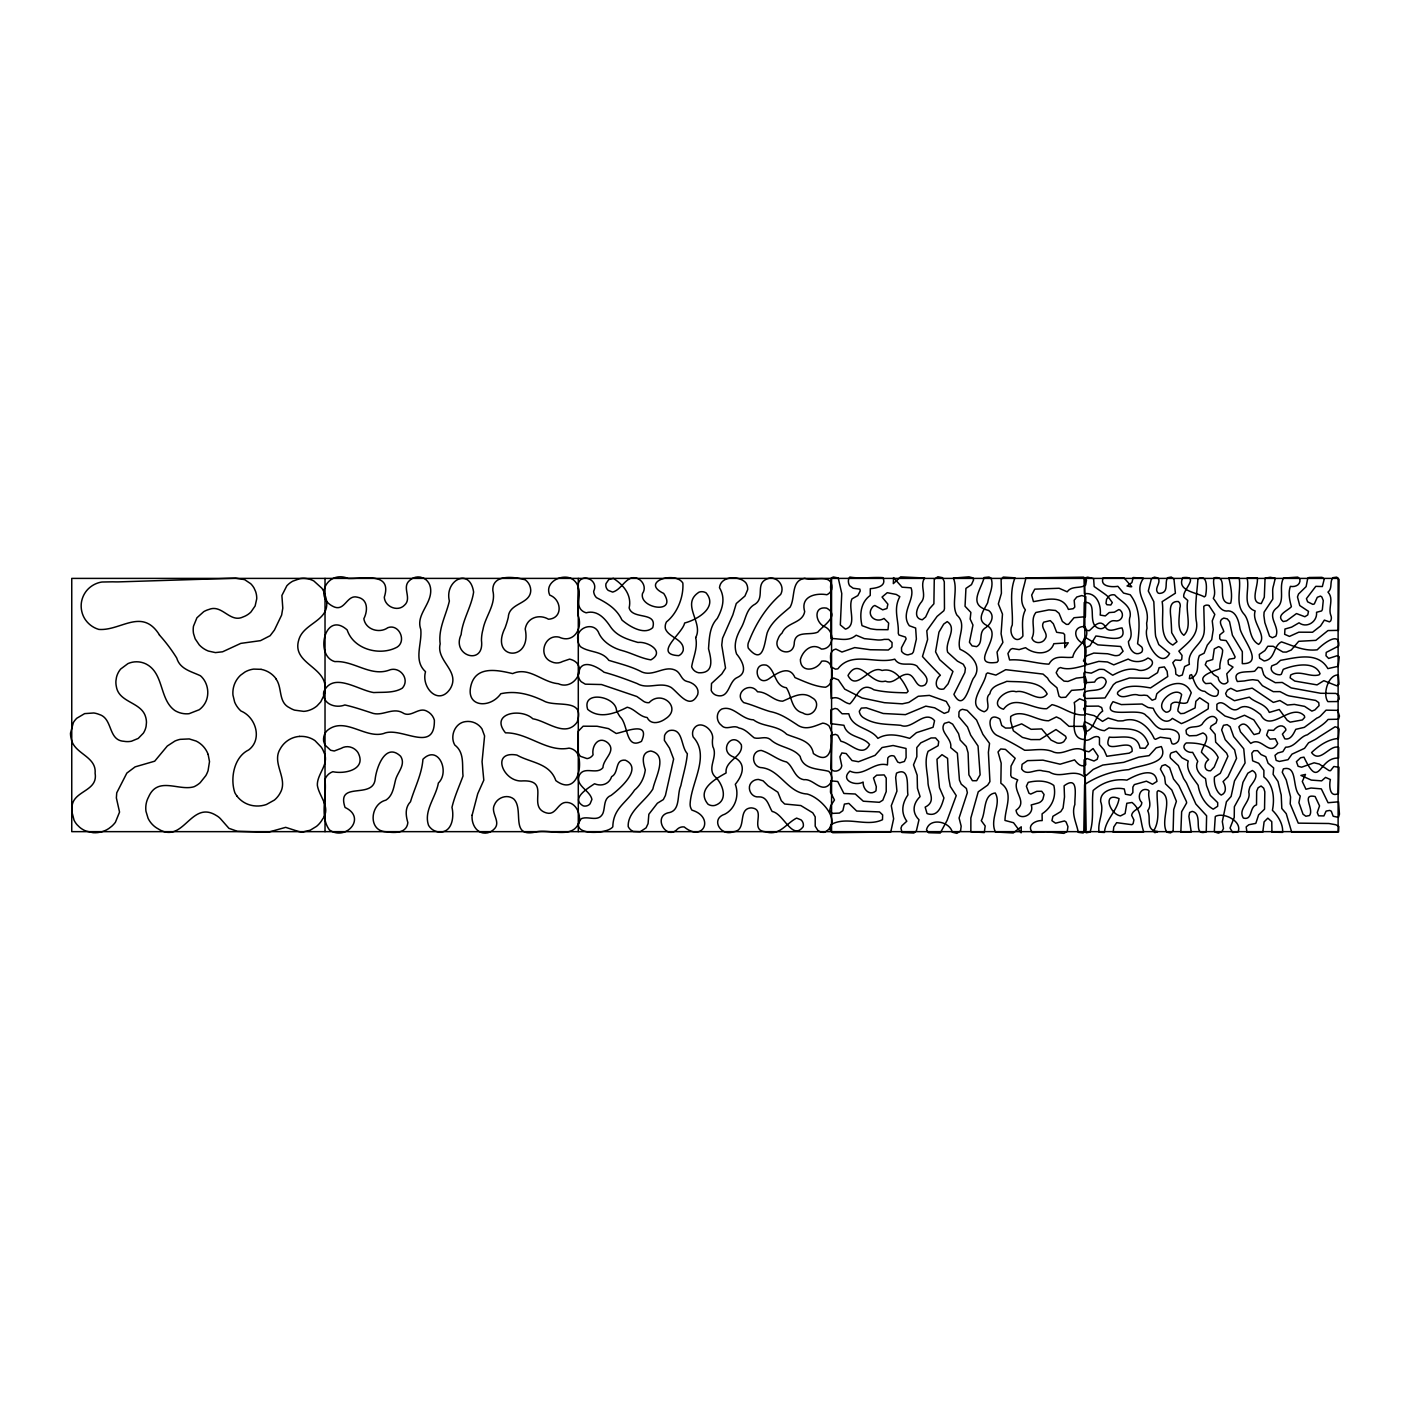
<?xml version="1.0" encoding="UTF-8"?>
<svg xmlns="http://www.w3.org/2000/svg" width="1410" height="1410" viewBox="0 0 1410 1410"><rect width="100%" height="100%" fill="white"/><g stroke="black" fill="none" stroke-linecap="round" stroke-linejoin="round"><path stroke-width="1.5" d="M260.991 669.327L253.694 669.098A23.97 23.97 0 0 0 245.04 671.971L240.599 675.196A24.287 24.287 0 0 0 236.052 680.924A23.882 23.882 0 0 0 233.884 685.965A24.499 24.499 0 0 0 232.95 695.042L234.659 702.127A24.657 24.657 0 0 0 240.987 711.028C255.933 717.126 262.63 739.475 248.671 749.944C233.972 756.958 229.989 778.514 234.853 792.72A24.71 24.71 0 0 0 236.845 795.875M1208.969 605.524L1214.821 614.408L1212.247 620.911L1213.27 629.512L1211.701 639.682L1207.295 645.11L1204.122 653.218L1199.381 655.562C1195.733 663.669 1200.95 674.28 1190.375 678.615L1189.335 678.615L1189.881 675.249L1191.556 674.615C1194.358 681.083 1196.226 690.9 1204.88 691.393C1208.969 695.042 1219.104 700.752 1218.346 690.53L1210.89 683.215L1205.709 683.603C1195.61 676.024 1214.186 671.16 1219.914 668.675C1219.209 662.259 1222.54 656.373 1222.646 650.239A5.992 5.992 0 0 0 1218.575 646.644L1214.274 648.935L1212.759 659.527L1206.608 661.396L1205.25 664.762L1213.658 674.526L1218.152 677.311C1218.363 682.352 1224.162 686.705 1227.951 681.753L1226.77 673.786L1233.027 667.071L1228.41 664.322L1228.057 660.567L1229.203 659.157L1234.455 658.311L1235.142 656.919C1232.428 651.473 1229.573 645.551 1226.065 640.545L1220.813 639.999L1219.703 638.642L1219.738 634.923L1223.81 631.61C1222.858 627.274 1216.689 620.77 1223.81 618.073L1227.282 618.902L1229.538 621.669L1232.41 635.24L1242.333 651.649L1242.298 663.652C1265.034 664.216 1241.84 638.677 1239.954 628.402C1238.914 621.775 1236.394 611.394 1228.462 610.883C1220.373 612.381 1217.5 603.216 1213.287 598.386C1216.848 591.724 1211.966 584.41 1214.169 577.783C1230.207 574.822 1215.138 601.577 1229.185 603.462L1230.701 603.145C1232.675 595.196 1230.718 585.925 1228.833 577.871L1239.196 578.135C1241.205 589.856 1235.336 603.286 1243.356 613.368C1251.181 621.14 1247.462 638.483 1258.654 644.388C1268.365 636.262 1251.146 622.55 1255.164 610.988C1241.311 606.177 1250.194 588.728 1247.004 578.118L1257.315 577.853C1258.619 585.626 1249.172 603.11 1261.28 603.568L1264.294 597.223L1265.07 578.171L1270.181 577.272L1275.292 578.241L1273.582 585.273A19.617 19.617 0 0 0 1272.666 590.244L1272.825 599.038L1264.1 612.134L1263.889 615.571L1264.841 622.638L1269.529 636.174L1272.349 637.725L1275.821 636.227C1280.562 626.287 1265.299 615.941 1277.301 607.499C1285.356 600.537 1278.447 587.3 1283.505 578.082L1297.782 577.113L1299.879 578.964C1300.901 584.886 1295.244 587.318 1290.379 586.366C1288 592.676 1289.551 600.325 1291.401 606.67C1287.912 610.759 1275.133 615.13 1283.241 621.563L1286.607 620.858L1296.495 613.562L1304.849 616.734L1307.757 614.919L1308.498 611.358L1299.756 605.542L1297.482 596.923L1298.539 594.015L1306.118 586.613L1307.793 578.065L1309.097 577.501L1322.051 577.342L1324.237 579.052L1322.351 586.542L1315.794 586.348L1306.418 598.668L1307.616 601.823L1312.886 604.379L1314.314 603.956L1317.293 597.311L1320.5 596.077L1321.857 597.012L1323.267 600.589L1322.351 609.596L1321.628 610.918L1316.552 612.292C1317.522 621.563 1306.947 628.701 1299.033 622.815L1291.648 627.115L1284.951 629.036L1284.651 634.306L1289.463 636.404L1298.786 632.191L1312.534 632.244L1320.535 625.987L1324.342 620.118L1329.471 621.863L1330.652 620.911A6.451 6.451 0 0 0 1330.758 615.183C1327.991 607.869 1334.23 598.933 1327.991 592.112C1332.803 588.287 1329.366 581.854 1332.908 577.677L1336.733 577.131L1339.077 579.404L1338.495 630.358L1327.973 630.57L1315.847 640.351L1298.698 641.321L1291.313 649.975L1286.343 652.09L1282.941 652.037L1273.159 646.291L1267.819 646.238L1264.876 650.592L1259.253 654.452L1259.623 658.241L1264.171 660.973C1275.504 659.369 1272.842 646.133 1281.461 641.885C1293.534 645.868 1303.986 651.385 1317.257 649.798C1322.298 644.352 1340.17 630.252 1338.707 645.974L1326.228 652.407L1325.999 655.773L1328.643 658.435L1337.42 655.65L1339.236 656.831L1338.249 666.296L1327.885 668.604C1318.015 651.332 1296.442 657.589 1280.509 660.338L1276.685 663.899L1271.785 665.873C1269.018 671.072 1275.31 675.038 1279.945 674.791L1281.337 674.262L1283.241 669.362C1293.939 664.885 1314.843 660.62 1320.06 673.733L1318.967 674.914C1309.89 677.452 1299.509 669.803 1290.643 675.02L1290.15 677.858L1294.75 681.065L1317.046 684.89L1323.831 680.695L1336.768 685.806L1338.989 684.291L1338.337 675.02C1328.537 674.156 1322.263 693.984 1327.867 701.634L1337.015 701.563L1339.218 699.078L1338.76 695.271L1335.799 693.42L1320.694 693.279L1291.225 687.921L1282.236 682.458L1275.292 682.687L1265.916 677.382L1263.73 674.685L1261.738 667.987L1258.143 667.247L1254.671 671.178C1247.956 672.605 1231.053 669.697 1237.345 681.506L1244.36 680.96A68.597 68.597 0 0 1 1247.674 680.343A62.798 62.798 0 0 1 1252.838 679.708L1257.984 680.395L1262.443 685.718L1273.283 691.658L1280.033 691.623L1284.704 694.02A14.84 14.84 0 0 0 1289.604 695.994L1315.653 700.417L1318.755 702.621L1319.055 705.652L1314.913 709.917L1311.864 711.116L1304.602 706.375L1294.345 704.401L1287.418 705.053L1279.892 700.523L1273.336 702.409L1252.186 688.133L1236.87 691.27L1230.789 688.291L1227.476 690.089L1225.607 693.509L1226.788 696.17L1234.42 700.717L1249.366 697.174C1255.57 703.044 1265.651 703.643 1269.3 712.42L1279.258 709.494L1287.154 720.228L1290.132 722.149L1302.399 719.946L1304.726 717.337L1304.356 715.769C1290.767 702.004 1270.551 734.028 1260.611 714.588C1254.847 710.058 1246.211 703.255 1238.914 708.454C1230.225 714.747 1224.673 697.703 1216.883 704.295L1216.9 709.582L1224.99 716.033L1234.86 719.206L1244.501 715.258L1253.772 719.858L1260.505 729.834L1259.183 733.27L1254.089 734.592C1250.282 730.556 1245.312 718.747 1238.861 726.82L1240.483 731.843L1250.776 743.458C1261.756 735.756 1269.264 757.681 1277.724 743.493L1275.327 738.734L1270.022 739.157L1266.585 735.192L1268.365 730.151L1273.635 730.362C1276.526 726.714 1282.113 723.277 1285.567 728.547L1285.92 730.027L1282.413 734.152L1284.81 738.858C1290.873 740.215 1293.569 733.588 1295.772 729.34L1304.356 727.348L1316.87 718.095A10.311 10.311 0 0 0 1321.17 715.293L1326.052 710.164L1337.737 710.358L1339.447 716.068L1338.548 719.206L1328.097 719.435C1322.668 726.044 1314.261 729.552 1307.44 734.751C1299.174 736.743 1295.367 747.318 1285.62 747.212L1282.853 751.618L1277.865 752.993L1275.01 755.337L1276.138 760.378L1279.346 761.453L1288.035 759.69L1291.983 754.156L1304.532 748.34L1308.551 742.806L1314.843 739.686A53.122 53.122 0 0 0 1319.178 736.866L1335.111 726.767L1338.513 727.895L1339.077 729.305L1338.425 738.487C1328.396 738.963 1318.191 746.137 1311.582 752.57C1320.077 764.097 1329.841 744.004 1338.689 747.423L1338.583 758.069C1318.086 757.152 1320.201 791.327 1303.95 757.152L1300.637 757.752L1296.424 761.682L1298.116 766.282L1301.589 767.199L1314.102 762.81L1319.284 764.061L1329.119 770.635L1330.564 770.671L1333.825 766.494L1338.971 767.234L1338.442 793.425C1329.401 798.307 1329.013 785.106 1330.388 779.536L1325.559 777.404L1321.628 780.858L1311.335 780.1L1300.919 775.429L1305.466 774.425L1302.294 781.492L1305.942 789.247L1311 788.014L1321.311 788.86L1328.061 802.731L1338.531 801.814L1339.447 814.169L1338.442 817.377L1333.173 816.231L1331.304 811.226L1329.718 810.415L1326.123 811.085L1323.902 815.932L1318.597 815.808L1317.24 812.565L1319.548 805.885L1315.125 796.527C1300.496 793.372 1314.613 809.305 1309.449 815.562L1305.854 816.231L1303.034 814.222L1298.91 802.59L1300.249 795.963C1291.437 789.159 1298.363 764.872 1283.347 768.873L1282.254 772.257L1286.237 779.941L1290.555 796.967L1290.185 803.876L1298.257 823.14L1328.907 823.51L1335.852 824.762L1338.83 826.507L1338.583 831.918L1291.648 832.023L1286.237 813.658L1281.813 808.476L1281.214 794.887A48.416 48.416 0 0 1 1279.998 789.847L1278.006 781.475L1273.107 774.337L1273.671 767.939L1268.083 763.215L1265.792 756.694L1261.051 754.562L1257.561 750.666L1253.842 750.737L1251.798 753.222L1252.662 760.836L1258.654 763.251L1263.889 770.371L1263.871 776.91C1273.6 784.736 1274.746 798.747 1272.419 810.309C1278.306 816.038 1283.329 824.586 1282.589 832.376L1271.943 832.129L1271.767 821.66L1267.837 818.135L1264.1 821.854L1262.778 832.164L1246.934 832.182L1246.176 826.877L1248.855 824.744L1255.816 823.37L1258.601 814.909L1264.541 809.164L1264.823 791.803L1263.712 788.19L1261.069 786.004L1258.125 787.749L1256.662 791.186L1256.521 804.863C1249.048 806.89 1252.891 820.726 1243.373 818.064C1237.363 808.864 1251.534 801.761 1248.766 791.997A22.243 22.243 0 0 1 1249.983 786.851C1253.12 782.18 1260.24 774.725 1252.362 770.512L1247.832 773.209L1242.95 782.356L1240.218 796.051L1234.367 806.714L1234.226 817.395L1230.031 828.058L1232.71 832.499L1238.051 831.865C1242.651 821.343 1223.545 811.737 1215.297 816.478L1214.345 830.649L1215.05 832.094L1218.434 833.116L1221.941 831.583L1223.475 828.481L1222.329 821.607L1226.418 801.744L1231.106 796.456L1234.49 780.928L1245.083 762.951L1243.743 748.78L1233.679 736.619L1230.137 726.714L1227.141 724.634L1223.475 725.304L1221.642 729.904L1225.219 739.704L1234.596 749.873L1236.552 758.368L1228.004 776.751L1223.069 781.598C1225.678 785.775 1227.158 792.808 1221.201 795.064C1215.931 792.015 1213.605 782.761 1214.468 776.998L1220.267 773.367L1227.934 756.306L1226.63 753.169L1215.667 742.154L1215.173 734.293L1210.238 728.459L1211.067 726.097L1216.09 722.96L1217.077 719.682C1212.988 712.085 1204.898 719.505 1202.043 724.335C1197.672 728.6 1189.705 724.934 1186.004 730.239L1186.497 733.835L1189.264 735.844L1196.473 735.526L1202.941 732.936C1211.736 736.725 1202.43 746.295 1201.426 752.253L1208.617 759.673C1203.823 762.616 1203.364 771.393 1210.555 770.812L1214.204 767.022L1218.187 757.417C1211.895 744.656 1198.835 742.735 1186.215 742.964C1180.223 747.494 1187.238 753.257 1192.631 752.341L1197.777 761.365C1194.111 768.203 1199.698 775.253 1205.515 778.584L1206.537 785.564L1210.309 795.381L1217.711 802.66L1217.676 806.273L1213.217 809.164C1204.845 804.493 1199.558 794.711 1198.147 785.299C1193.424 778.179 1185.493 770.53 1188.207 761.03L1181.968 757.787L1176.187 751.301L1171.146 752.94A5.076 5.076 0 0 0 1170.564 758.245L1178.319 765.542L1183.607 778.567A101.15 101.15 0 0 1 1186.515 783.008L1195.839 804.017L1206.608 815.773L1206.255 831.829C1191.714 836.729 1204.14 813.958 1192.226 811.385L1189.652 812.442L1188.894 816.355L1191.221 831.935L1180.84 832.27L1181.633 811.719L1186.656 802.889L1186.356 801.409L1178.848 785.599L1173.525 779.025L1169.63 767.657L1165.277 764.661L1161.946 765.771L1160.395 769.102L1164.59 776.892L1165.488 783.837L1171.798 790.005L1176.398 801.303L1173.702 809.587L1173.138 830.754L1170.564 832.887L1166.845 832.2C1159.161 819.827 1175.94 795.681 1158.192 790.605L1157.116 791.838C1156.658 804.352 1160.871 819.986 1153.503 831.036L1154.913 832.675L1157.698 831.548C1144.849 830.367 1151.582 818.205 1147.705 810.715C1152.657 804.599 1147.194 797.672 1149.097 790.957L1147.916 789.935C1140.055 787.009 1136.548 797.831 1141.853 802.572C1141.607 808.952 1132.512 809.305 1131.613 815.315L1133.904 819.95L1133.111 823.687L1131.878 824.691L1116.649 822.664L1113.777 826.983L1113.195 832.252L1143.757 831.829C1140.038 821.678 1141.8 810.186 1132.036 802.484L1126.819 803.277L1125.092 813.535L1120.509 815.914C1109.494 814.046 1102.179 791.539 1119.046 798.606C1117.319 810.75 1105.458 819.721 1104.418 832.464L1099.06 832.164C1097.315 821.642 1104.559 811.948 1100.664 801.567C1099.747 789.952 1115.416 786.851 1124.281 788.983L1125.444 794.218L1130.609 795.222L1132.864 792.596L1132.882 787.062L1134.327 784.612L1146.436 781.175L1152.499 784.242L1156.958 781.404C1155.301 765.63 1135.279 775.377 1126.907 780.118C1114.517 778.461 1102.497 782.286 1093.138 790.499C1091.41 804.176 1094.266 818.91 1090.053 832.094L1086.264 832.764L1083.832 830.543L1084.59 784.542C1098.037 775.835 1112.842 770.882 1128.811 769.631C1139.862 764.625 1169.859 764.414 1161.311 746.542L1156.147 747.882L1149.115 755.619L1138.681 757.152L1123.682 762.352L1102.779 765.048L1093.208 769.437L1086.229 775.5L1083.902 774.125L1084.131 759.831L1087.269 758.598L1093.984 761.012L1097.209 759.267L1098.161 756.13L1093.085 748.551L1088.978 751.777L1083.938 750.666L1084.66 740.144C1090.071 741.501 1093.102 735.245 1098.231 736.778L1099.483 737.835L1099.447 744.586L1103.995 749.891L1106.815 756.289L1129.216 753.151L1132.107 751.407C1133.675 735.103 1100.752 758.051 1109.282 737.13C1120.28 738.47 1137.112 732.231 1140.02 748.111L1145.272 748.234L1148.392 744.004C1141.783 724.617 1124.228 730.116 1108.894 727.93L1104.418 730.697C1096.733 730.063 1091.252 723.876 1084.484 721.744L1083.285 726.89L1084.766 731.931C1094.442 730.204 1094.654 716.121 1102.673 711.098L1101.651 707.556L1098.531 706.093L1085.841 706.234L1083.62 708.684L1085.524 713.619L1094.301 715.681L1102.532 721.374L1108.119 718.042L1117.936 720.898A50.425 50.425 0 0 0 1123.047 720.792C1136.954 716.174 1148.921 726.538 1154.226 738.611L1155.424 739.351L1160.201 737.236L1170.247 738.54L1171.957 743.652L1173.437 744.11A6.838 6.838 0 0 0 1178.408 740.902C1182.585 730.186 1170.899 728.353 1163.303 729.358C1155.178 728.97 1152.199 719.646 1146.048 715.557C1139.773 706.48 1099.412 720.598 1113.019 701.669L1121.303 704.595L1142.047 704.013L1148.004 707.485L1153.221 708.278C1155.936 715.275 1164.801 726.502 1172.38 718.377L1181.386 723.612C1191.468 719.752 1199.399 714.147 1208.194 708.86L1208.458 703.59L1199.646 697.791L1195.856 701.316L1195.081 707.926L1184.012 713.354L1180.611 713.636L1177.967 711.134L1177.932 709.441L1181.65 694.584C1174.953 685.383 1152.181 705.035 1166.017 712.173A4.565 4.565 0 0 0 1170.512 709.53L1171.076 704.277C1175.446 699.131 1182.285 705.493 1187.343 702.462L1191.238 692.768C1184.171 676.624 1166.088 684.59 1156.764 693.861L1155.548 698.972L1152.164 700.224L1147.264 695.535L1144.004 695.148A18.154 18.154 0 0 1 1138.681 695.218C1131.613 692.275 1122.748 700.823 1117.478 693.949L1117.654 692.31C1125.673 683.85 1140.073 686.176 1150.56 687.921L1167.744 676.518L1167.128 671.336L1164.378 666.912L1159.143 667.67L1157.522 672.711L1148.657 678.333L1129.392 677.981L1116.138 682.458L1113.389 684.661L1105.017 697.968L1085.7 698.514L1083.567 695.888L1084.29 692.134C1091.886 688.626 1103.272 693.138 1106.233 681.805C1105.105 675.038 1096.68 676.818 1094.636 682.07L1084.272 682.74L1083.867 673.222L1084.484 672.182L1091.287 673.134L1099.024 669.433A16.673 16.673 0 0 1 1104.153 669.609L1112.702 675.231C1120.545 671.142 1128.282 667.67 1137.218 669.732C1145.079 673.31 1159.989 662.806 1147.934 657.994C1142.329 662.347 1134.274 662.788 1128.194 659.069L1113.759 664.868L1107.449 661.96L1098.778 661.378L1087.269 664.586L1083.462 660.92L1085.524 656.249L1093.79 653.077L1107.626 653.764L1114.305 655.509A8.971 8.971 0 0 0 1119.434 654.963L1123.1 651.244L1120.686 646.485L1097.844 644.863L1086.035 637.796L1084.554 637.831L1083.338 640.739L1084.836 647.948L1089.895 645.851L1095.87 636.033C1104.506 636.545 1128.3 644.546 1122.025 627.908C1116.191 628.261 1107.978 634.2 1104.629 625.547C1099.024 618.884 1093.42 627.485 1089.172 630.728L1085.506 630.023L1083.867 627.203L1084.237 602.493C1099.077 600.766 1085.894 624.524 1099.095 628.455C1106.074 630.57 1107.643 619.484 1114.799 620.77C1121.285 622.233 1125.092 614.637 1120.227 610.178L1118.888 609.543L1114.341 612.187L1109.229 612.557L1105.317 615.923L1100.188 615.077C1101.474 605.154 1096.628 591.812 1084.396 593.769L1084.043 579.457L1084.537 578.029L1087.674 577.166L1093.614 578.664L1094.16 586.542L1104.435 593.751A21.203 21.203 0 0 1 1108.595 597.399L1112.296 602.563L1110.798 604.996L1106.92 604.731L1106.004 603.304L1106.568 599.285L1109.124 595.972A7.068 7.068 0 0 1 1114.711 594.949C1120.421 601.347 1131.578 605.454 1130.168 616.311C1126.978 624.648 1135.068 633.954 1128.423 641.568C1128.758 648.159 1134.204 657.377 1141.659 652.196A4.477 4.477 0 0 0 1141.677 646.943L1137.57 643.718C1139.756 627.609 1140.954 608.345 1130.203 594.756L1123.541 593.064L1117.866 586.296C1112.138 587.318 1099.5 586.736 1103.149 577.853L1124.14 578.012L1131.701 586.701L1130.274 586.754L1127.031 585.961L1131.878 582.63L1133.199 577.536L1143.439 578.223C1132.301 594.597 1151.124 604.855 1146.647 623.079A137.246 137.246 0 0 0 1147.035 628.314C1142.735 639.611 1160.395 670.42 1169.595 653.535L1158.773 644.599L1155.724 636.597A39.956 39.956 0 0 1 1155.231 631.433L1153.821 601.717L1148.304 591.037L1151.318 578.999L1154.332 577.113L1157.927 577.959C1161.822 582.806 1153.292 588.552 1158.209 593.169L1159.707 593.434C1169.366 592.482 1164.29 582.912 1167.533 577.748L1171.269 577.025L1173.966 579.14L1175.394 593.205L1162.14 601.665C1164.66 615.729 1157.416 637.091 1172.82 645.04L1176.997 641.673L1171.692 632.702L1171.305 624.066A108.394 108.394 0 0 1 1171.005 618.937C1170.353 612.398 1168.167 600.907 1178.266 601.506L1179.447 602.652A6.151 6.151 0 0 1 1179.8 608.062C1179.641 616.399 1176.345 629.776 1183.854 635.293C1192.455 627.238 1185.193 611.482 1187.766 600.484L1183.818 597.012C1181.862 590.49 1200.527 575.562 1182.761 577.659C1176.381 591.001 1196.685 592.429 1204.299 596.888L1205.515 595.972C1206.766 590.279 1208.299 573.095 1197.936 578.964C1196.984 592.535 1194.675 606.318 1196.156 620.206C1199.663 634.764 1187.731 642.889 1178.848 651.138L1182.038 655.403L1181.756 659.281L1180.54 660.409L1175.27 659.968L1172.803 662.682L1175.464 668.939L1175.852 674.227L1179.007 676.113L1182.303 675.038L1184.629 666.542L1189.37 664.304C1186.48 649.534 1203.805 644.916 1204.246 630.764A27.513 27.513 0 0 0 1204.263 625.529L1203.787 606.353A4.724 4.724 0 0 1 1208.969 605.524M159.453 634.923C142.005 607.093 120.749 631.169 98.788 629.406A24.763 24.763 0 0 1 85.534 619.924A23.635 23.635 0 0 1 82.926 615.112L82.309 613.385A24.693 24.693 0 0 1 81.216 604.344A23.811 23.811 0 0 1 81.745 600.713A24.27 24.27 0 0 1 85.375 592.359A23.635 23.635 0 0 1 88.989 588.199L90.381 587.018A24.992 24.992 0 0 1 96.761 583.387A23.706 23.706 0 0 1 101.996 582.013L112.853 581.819A111.249 111.249 0 0 0 118.299 581.889L235.734 578.206L244.6 579.633L250.663 583.67A20.727 20.727 0 0 1 254.082 588.111L255.615 591.53A20.463 20.463 0 0 1 256.726 598.845L255.122 605.965L250.962 611.993A21.168 21.168 0 0 1 243.013 616.963C229.953 623.273 222.057 603.973 208.98 609.455A23.071 23.071 0 0 0 203.745 611.658L196.924 617.791L193.487 626.199A21.996 21.996 0 0 0 193.522 633.566L195.162 638.818L199.251 644.881A24.728 24.728 0 0 0 208.345 651.05L215.43 652.601L222.586 651.79L240.793 643.383L260.498 640.651L270.121 635.716L274.421 630.076L281.63 615.077L282.793 608.133L281.894 595.478L286.829 585.802A23.847 23.847 0 0 1 292.716 581.202L299.607 578.735A21.326 21.326 0 0 1 305.054 578.435L306.869 578.646A22.666 22.666 0 0 1 313.848 580.973L321.938 588.322A24.023 24.023 0 0 1 325.04 594.932C334.276 620.964 304.049 621.334 298.814 639.788C291.888 661.942 321.797 666.066 324.846 684.308A24.763 24.763 0 0 1 323.983 695.324L320.757 701.863L317.038 705.881A23.582 23.582 0 0 1 310.782 709.706L309.054 710.34A22.049 22.049 0 0 1 303.696 711.363L294.637 710.147A24.763 24.763 0 0 1 289.543 707.75C278.034 702.215 282.511 687.851 276.06 679.056M208.151 754.456L209.508 761.594L208.081 770.583A29.945 29.945 0 0 1 205.842 775.606L200.185 782.691A25.063 25.063 0 0 1 193.998 786.745C178.753 791.345 157.691 775.747 148.508 797.126A22.701 22.701 0 0 0 146.517 802.202L146.129 803.982A23.952 23.952 0 0 0 145.97 811.296L148.085 818.329A23.935 23.935 0 0 0 152.262 824.356L153.567 825.625A22.595 22.595 0 0 0 158.008 828.763C183.617 845.225 190.632 799.382 216.347 815.526A16.691 16.691 0 0 1 220.577 818.84L228.931 828.34L237.356 831.283L268.305 832.2L285.666 827.353L297.686 831.213A15.598 15.598 0 0 0 303.097 831.918L310.253 830.19L316.545 826.348A25.292 25.292 0 0 0 322.396 819.404C331.579 807.489 319.083 796.773 317.356 785.335C316.88 773.649 329.817 764.238 323.895 752.253A25.539 25.539 0 0 0 321.357 747.247L315.029 740.673A22.983 22.983 0 0 0 310.235 738.082L308.526 737.465A24.552 24.552 0 0 0 299.449 736.443M1084.836 578.4L1084.836 831.653M831.565 578.4L831.565 831.653M578.294 578.4L578.294 831.653M325.023 578.4L325.023 831.653M261.185 669.362A23.882 23.882 0 0 1 276.289 679.091M159.383 634.993A161.269 161.269 0 0 1 176.744 658.065C180.022 669.292 191.425 671.46 200.467 675.778C208.398 682.651 210.196 695.676 204.291 704.418A21.767 21.767 0 0 1 199.215 709.741L189.046 713.707A22.472 22.472 0 0 1 179.881 712.79A22.948 22.948 0 0 1 174.822 710.499C159.119 699.36 164.212 673.152 145.917 663.934A22.014 22.014 0 0 0 138.815 661.907A21.291 21.291 0 0 0 127.957 663.599L120.643 669.063A20.621 20.621 0 0 0 116.484 677.258L115.92 680.942A21.079 21.079 0 0 0 116.343 686.511C118.898 702.885 141.476 701.863 145.635 716.985A20.181 20.181 0 0 1 146.464 722.554L146.111 726.291A19.581 19.581 0 0 1 143.344 733.182L138.233 738.417L131.447 741.219A19.969 19.969 0 0 1 123.921 741.29C107.794 740.338 113.064 718.554 99.264 714.482A22.842 22.842 0 0 0 93.783 712.984L84.635 713.619L76.81 718.236A20.886 20.886 0 0 0 73.355 722.59L70.5 733.182A22.384 22.384 0 0 0 71.187 738.664C73.884 754.068 96.673 756.077 95.105 773.244C98.224 791.151 74.096 790.499 72.139 805.674A24.164 24.164 0 0 0 71.787 811.332L74.06 820.197A21.203 21.203 0 0 0 77.056 824.727L79.683 827.3A23.6 23.6 0 0 0 85.975 831.054L93.13 832.693A25.151 25.151 0 0 0 108.711 828.604L111.619 826.366A27.142 27.142 0 0 0 115.409 822.259L119.55 812.089L116.378 797.937L116.73 792.843L126.847 773.085L135.131 766.864L154.695 761.188L167.314 746.013L174.91 741.061A28.764 28.764 0 0 1 180.145 739.351L189.222 738.928L196.184 741.078A24.058 24.058 0 0 1 208.151 754.456M299.555 736.39A24.076 24.076 0 0 0 280.202 748.922C271.266 763.251 288.609 778.655 280.185 792.949A23.97 23.97 0 0 1 276.994 797.531A23.741 23.741 0 0 1 274.351 800.087L266.402 804.511A27.407 27.407 0 0 1 253.782 805.78L251.985 805.48A25.08 25.08 0 0 1 236.81 795.892M695.694 637.514C698.003 648.089 693.103 657.395 691.658 666.789A9.218 9.218 0 0 0 698.673 672.764C714.888 673.575 711.045 658.364 708.525 648.776C709.3 638.201 709.53 626.428 717.267 618.479C722.643 608.45 725.692 598.051 719.488 587.723C720.669 575.633 739.422 575.474 745.89 582.841A10.857 10.857 0 0 1 747.67 589.68L744.921 596.06L736.267 603.533L732.865 614.813L722.537 638.272L721.744 645.163L725.533 668.111L721.797 673.998L711.504 683.48L711.222 690.495A8.671 8.671 0 0 0 716.333 695.306C729.939 699.289 728.036 681.101 737.606 677.346C748.604 672.217 741.907 660.321 736.566 653.958C733.182 644.405 736.743 635.681 741.448 627.344C745.943 619.149 746.119 608.75 755.249 604.062C764.678 597.611 755.848 584.903 765.559 579.633C775.007 574.046 785.934 584.85 780.664 594.438C766.599 606.829 756.112 622.956 748.974 641.268A9.13 9.13 0 0 0 748.287 648.159C763.445 666.348 764.414 642.555 767.234 632.72C771.446 621.722 781.616 614.601 790.093 607.128C795.628 597.646 790.658 580.391 804.775 578.382C813.958 581.766 833.839 572.055 831.583 589.556A8.954 8.954 0 0 1 826.859 594.738C815.597 592.729 800.21 596.36 804.687 611.587C802.537 623.59 786.551 621.986 782.039 633.108A12.285 12.285 0 0 0 778.144 638.783C771.746 651.015 792.35 658.223 794.183 644.247C794.341 629.618 809.692 635.892 817.835 632.103C823.193 625.441 840.113 615.782 826.718 608.151C813.112 605.648 815.086 622.709 824.744 626.78C835.302 631.31 833.786 649.235 821.484 649.093C812.354 642.308 802.872 650.31 800.386 659.545C800.404 673.486 817.13 670.473 821.642 661.184C834.033 659.122 832.728 674.703 830.842 682.458A10.046 10.046 0 0 1 825.555 687.234C815.421 686.758 804.634 681.647 794.993 677.593C789.247 664.462 776.751 673.328 768.873 678.862C756.253 687.569 751.512 661.784 766.582 665.22C775.817 670.155 774.319 686.159 786.375 687.745C791.962 696.099 790.957 710.041 802.836 712.949C812.424 719.576 822.735 703.044 812.125 697.756C802.325 690.477 792.191 697.298 782.656 701.175C773.314 701.123 767.498 691.675 757.523 691.799C749.979 680.783 733.024 693.42 743.74 702.603C752.764 704.929 760.924 708.86 769.878 711.486C780.294 713.495 787.697 718.659 796.438 724.299C805.216 731.05 814.011 726.309 822.682 723.154A10.187 10.187 0 0 1 829.168 726.079L831.9 732.354L830.842 769.12C834.103 773.085 841.188 770.865 841.788 765.824L839.884 756.835L841.858 752.94L846.194 753.557L852.01 760.554L858.496 761.735L875.064 755.355L882.078 747.529L893.094 745.502L906.031 748.463L906.101 757.558L904.392 761.471L899.809 762.845L897.729 762.087L894.328 756.201A4.988 4.988 0 0 0 887.807 757.998L887.436 764.943C873.513 761.065 863.837 777.703 849.913 771.094C839.708 780.223 855.359 786.533 863.149 782.057C862.708 788.877 869.406 796.544 875.98 790.851L876.315 786.674L873.495 778.003L876.685 775.183L884.193 774.918L886.22 778.056L886.22 791.592L882.801 800.21L879.364 802.308L863.308 801.215L855.288 794.006L843.903 793.477L837.734 781.51L830.948 780.84L830.472 792.191L834.491 800.034L830.772 805.603L829.697 810.468L832.147 813.411L839.443 813.077L842.863 810.627L844.396 804.088L848.855 803.4L856.663 811.014L879.505 811.913L882.642 814.892L882.484 819.703C866.515 827.441 846.864 815.509 830.825 824.691L829.891 829.609L832.658 832.711L890.75 831.988L893.64 818.769L891.296 805.692L896.936 791.133L895.667 777.509L896.478 773.156C910.384 766.317 906.595 786.991 907.934 794.887C902.188 803.224 900.549 812.512 906.806 821.219L901.854 825.784L900.955 828.181L902.012 832.482L913.856 833.028L916.394 830.895L918.985 819.739C911.583 812.424 913.098 803.383 920.095 796.615L917.452 788.26L917.152 775.183L913.504 764.854L916.853 756.659L916.817 747.529L920.818 742.841L931.093 737.959L935.553 737.923L938.725 741.537L938.126 745.731L928.08 751.318C924.043 761.453 927.41 771.305 927.974 781.651C927.727 791.045 937.315 801.091 925.171 807.137L927.057 813.588C938.073 817.465 941.633 806.026 943.924 797.937L939.483 787.732L938.373 776.787A68.649 68.649 0 0 0 937.65 770.212L936.98 759.232L941.986 754.667L947.573 758.333L948.207 771.446A159.242 159.242 0 0 1 948.736 777.95L950.287 786.392L956.244 795.61L947.097 820.409L940.241 833.028L928.52 832.711L926.493 829.803C929.366 817.307 949.635 821.202 952.314 832.217L956.896 833.345L960.598 830.807L961.162 826.154L959.082 817.994L967.366 792.702L966.379 788.472L961.25 784.172L959.452 780.118L957.372 753.187L950.71 747.652C952.402 738.135 938.637 731.878 944.418 723.365L948.93 722.043L952.649 724.158L958.571 733.693L960.21 740.109L966.273 746.472L968.088 752.834L968.899 774.865L972.424 780.717L976.654 780.717L980.126 774.795L978.046 746.013L970.697 735.192L967.489 726.943L958.835 716.738L958.994 711.979L960.298 710.164L962.413 709.3L967.119 710.34L976.584 720.052L982.876 734.328L989.538 743.423L988.392 752.341L989.926 781.616L987.635 785.159L978.24 791.821L970.856 817.994L970.856 831.741L984.286 832.57L985.185 825.96L981.272 820.655C986.136 812.054 982.876 794.658 995.231 792.984C1001.964 804.246 989.186 819.034 995.407 831.988L1013.244 832.957L1021.228 826.824L1021.104 832.834L1013.543 822.735L1004.978 820.444C1005.03 807.983 1014.248 792.543 1000.853 783.22L1001.17 763.127L998.016 751.953L1000.712 748.974L1005.436 749.397L1015.182 758.28L1011.023 766.088L1010.759 775.377L1011.569 777.174L1017.738 779.959C1011.111 790.957 1028.789 801.55 1016.046 810.257C1017.756 822.206 1035.24 815.491 1031.186 804.969L1037.619 803.189A7.843 7.843 0 0 0 1042.889 799.153L1044.07 794.464L1041.708 791.274L1036.826 791.327L1030.728 794.077L1028.947 793.196L1026.374 786.251L1028.242 782.338C1036.42 780.453 1046.802 780.118 1053.816 785.44C1056.619 797.143 1051.719 807.489 1042.096 813.817L1042.184 820.602C1035.733 820.144 1026.18 825.379 1032.49 832.534L1045.867 831.741L1063.933 833.345L1067.247 831.389L1067.952 826.595L1066.066 821.942L1064.48 820.937L1055.561 823.193L1051.93 820.673L1052.918 816.302L1060.796 811.596L1063.087 807.948L1064.497 796.95L1064.109 785.793C1079.284 774.654 1074.42 796.544 1074.878 804.423C1071.089 813.782 1076.676 823.228 1078.262 832.323L1083.127 832.993L1086.158 830.032L1085.259 777.404C1073.539 767.498 1061.219 779.536 1049.34 771.975A81.569 81.569 0 0 0 1042.783 770.917C1035.716 768.256 1026.691 776.769 1021.668 768.979L1022.074 764.343L1027.52 760.642L1042.942 760.149L1060.109 764.202L1074.596 759.902C1077.205 763.215 1081.135 768.027 1085.735 764.749L1084.942 751.054C1074.349 743.934 1064.691 755.637 1054.045 752.235C1044.775 747.741 1034.464 750.314 1024.665 750.261C1015.693 744.78 1006.476 739.721 997.134 735.491C987.864 730.909 986.559 710.675 999.831 719.029L1001.735 725.498L1005.489 728.071L1010.353 728.036L1021.633 723.859L1031.115 729.305L1041.69 728.935L1051.049 740.074L1057.112 743A7.896 7.896 0 0 0 1063.792 741.625L1066.242 738.047L1065.59 736.231L1055.984 729.552L1039.84 739.58L1030.921 739.598L1022.444 737.395L1013.349 730.768L1010.6 720.88L1010.688 716.491C1021.986 708.225 1036.086 720.915 1048.652 720.774L1056.39 716.932L1060.602 718.941L1069.009 726.344L1085.682 726.361L1086.317 733.165L1084.149 739.563C1067.582 738.294 1077.117 713.936 1074.208 702.568L1079.672 698.814L1085.859 701.264L1085.136 714.852C1072.834 716.174 1063.387 707.256 1052.036 704.63L1046.731 708.701C1032.261 709.582 1014.971 693.984 1003.479 709.248C988.093 704.559 1005.771 688.115 1016.081 691.746C1026.815 688.996 1039.505 704.172 1047.172 693.949C1040.157 679.972 1020.294 682.228 1006.793 681.33C1000.483 684.379 991.265 685.577 989.855 693.808C983.369 698.866 992.64 708.419 984.162 711.768C964.74 705.317 984.409 686.406 986.224 673.98L987.599 672.887L995.901 675.108L1005.735 669.679L1043.047 674.086L1047.612 678.139A14.699 14.699 0 0 0 1051.772 683.392L1056.936 687.763L1059.033 696.24L1060.902 697.492L1065.766 697.245L1071.547 690.371L1082.915 689.508L1084.413 688.274L1086.511 681.065L1085.33 677.064L1076.306 678.122L1067.952 681.435L1064.021 681.118L1058.381 676.412L1056.16 672.711L1058.399 668.534L1060.461 667.529C1068.604 670.561 1077.822 667.159 1085.823 665.344C1083.673 658.153 1088.996 649.481 1083.303 643.365C1074.755 640.404 1071.847 627.362 1083.197 626.534L1085.154 627.08C1092.204 639.964 1074.631 645.674 1072.781 657.219C1064.074 658.505 1054.61 653.835 1048.917 664.163C1035.627 663.528 1022.638 658.875 1009.578 659.968L1007.921 653.5L1010.494 649.428L1012.451 648.547L1019.13 649.605L1025.563 647.683C1033.9 654.434 1049.639 655.897 1053.852 643.7L1068.269 642.801L1064.779 647.683L1064.62 634.641L1063.369 633.249L1056.654 632.297L1053.341 623.749L1050.274 620.611L1043.717 622.163C1039.399 628.032 1049.551 633.372 1044.951 639.118C1042.113 644.053 1033.671 643.736 1031.909 638.131C1036.315 629.988 1029.653 620.312 1035.909 612.469L1048.934 609.878L1055.544 610.477L1059.051 613.297L1062.382 621.457L1066.401 624.383L1068.428 624.366L1074.032 617.721L1085.4 616.716L1085.823 596.712L1081.805 595.549L1076.799 596.994L1074.156 600.29L1074.79 607.076L1073.221 608.697L1068.392 609.402C1062.417 594.245 1045.427 599.779 1033.424 601.612L1031.662 595.108L1034.764 589.151L1059.086 588.252L1067.194 591.812C1071.864 585.309 1080.007 589.027 1085.63 585.079L1086.511 580.197L1083.708 577.148L1025.845 577.924C1024.101 588.411 1017.738 599.99 1025.387 609.878C1021.21 618.109 1022.779 627.291 1022.902 636.051C1015.429 645.745 1007.85 632.843 1012.257 625.071C1013.226 608.82 1008.784 593.522 1014.988 577.836L1003.197 577.078L1001.118 579.563L1001.4 593.328L998.333 603.938L1002.475 614.073L1001.082 633.777L1002.898 642.431L997.046 652.09L998.227 660.744L996.993 662.33C965.903 666.771 1005.541 635.698 986.788 625.458C975.579 619.907 984.127 609.984 987.687 602.687C988.921 594.615 994.156 586.225 991.001 578.118L988.974 577.025L984.145 577.536C980.726 590.42 967.401 605.101 988.727 610.495C995.707 615.923 990.631 624.947 984.48 628.49C978.399 633.09 983.545 642.889 976.654 646.644L972.089 645.886L969.428 642.237L972.97 625.053L970.168 619.043L970.873 612.416L965.039 606.265L965.938 588.393L971.472 584.639L973.57 579.933L973.041 577.941L968.97 576.831L953.389 578.082C958.236 589.803 951.01 604.59 956.879 615.06C967.771 624.63 956.121 638.131 960.034 649.305C970.926 653.94 983.175 666.401 973.27 678.527C969.287 685.806 963.77 712.826 953.9 694.372L964.863 672.552L965.409 668.234L963.294 664.269L957.461 661.167L947.679 652.284C944.277 641.797 957.936 628.684 947.238 621.616L943.713 624.084L938.954 632.156L935.57 651.843L939.677 659.686L952.966 671.442L948.066 683.868L943.784 689.014C934.284 691.094 934.495 679.426 940.364 675.267C934.442 669.133 928.291 663.053 922.475 656.496L927.604 639.541L926.793 630.764L937.104 616.382L943.872 610.724L944.471 608.75L944.295 581.766L942.514 577.712L937.861 576.743L934.266 579.334L933.896 603.815L929.507 608.715L925.647 616.981L922.299 619.783C912.464 618.373 917.328 606.511 921.699 601.665C926.758 594.544 919.479 585.485 924.66 578.012L900.655 576.849L893.323 583.634L893.552 577.642L902.083 587.195L911.019 587.829C915.672 599.232 899.827 613.05 909.344 625.74L915.636 628.049L916.377 639.047L913.38 651.913L912.164 653.623L907.952 654.892A8.478 8.478 0 0 1 901.589 651.367L901.501 647.683L906.136 638.871L905.432 637.073L898.928 635.011L898.276 633.301C899.016 620.347 892.865 609.508 899.827 596.659L896.284 594.456L887.242 592.693L882.043 597.064L887.877 604.15L886.943 608.503L882.73 609.843L874.799 605.454L873.195 606.318C865.141 614.566 875.293 623.89 884.017 618.444L888.67 623.097L888 629.706L876.756 629.6A72.738 72.738 0 0 1 870.393 628.737L862.021 625.652C859.448 614.725 860.523 602.405 870.234 595.443L870.305 588.693C876.209 588.111 887.119 586.419 882.889 577.659C872.208 576.884 860.576 578.981 849.86 577.06L848.75 578.682A8.795 8.795 0 0 0 849.631 585.714L853.173 588.252L859.871 589.133L860.241 590.966L857.844 595.584L851.975 598.88C847.621 608.221 857.58 625.353 845.454 629.16L840.325 624.93L841.752 593.539L838.245 577.977L833.416 576.99L831.301 577.924L830.578 587.053A86.521 86.521 0 0 1 830.913 593.592L831.036 638.501C840.219 638.589 848.186 641.955 856.187 635.205L864.312 638.642L877.443 639.964A21.168 21.168 0 0 0 884.176 639.382L888.617 639.382L892.072 642.537L891.966 646.978L888.335 650.01L870.27 649.728L854.724 647.578L841.964 652.037L835.866 649.076C827.582 650.891 831.477 661.096 831.195 666.965L835.46 669.151L837.857 668.834C851.711 650.715 875.962 664.515 894.751 659.157C900.232 667.952 910.278 661.308 917.046 666.102C920.536 671.742 931.393 677.576 925.136 684.855C915.495 690.389 915.724 674.191 907.282 674.28C899.192 674.209 893.993 684.978 885.304 681.118C870.375 685.542 859.642 655.386 847.992 675.496C856.716 692.469 869.6 664.357 882.025 670.473C895.473 667.177 903.775 681.664 908.163 691.235L906.701 692.803C896.125 692.627 884.916 692.31 873.918 689.79C860.752 681.012 856.963 697.245 849.86 703.872C843.11 702.85 838.915 695.042 831.248 698.602L830.49 680.272L833.61 677.999L838.368 679.867L844.731 689.137L862.109 697.985L884.423 702.691L902.259 703.837L908.833 702.427L918.245 696.276L929.419 695.394L946.251 701.422L949.688 707.397L948.56 711.768L944.259 713.407L934.689 707.82L925.806 706.146L905.432 714.641L883.206 713.495L866.269 707.802L861.298 708.102L859.289 711.274A9.042 9.042 0 0 0 862.973 717.426C874.746 725.181 887.613 723.982 900.778 725.322C912.006 730.521 924.625 708.93 934.566 720.686L933.067 727.278L916.412 732.689L909.679 738.382C899.457 735.421 887.771 732.389 877.901 738.382C870.27 727.437 852.345 728.829 848.802 713.795L842.087 713.76L837.417 708.983L835.037 708.419L830.772 710.058L830.772 723.665L843.938 725.286C847.234 737.923 863.29 736.038 869.565 744.568C862.338 758.316 850.459 743.017 840.942 741.272L837.699 735.333L835.478 734.363L830.913 735.35C832.411 747.353 830.155 765.507 813.411 753.557C810.997 739.915 797.214 738.963 786.727 734.293C777.051 724.705 763.356 727.243 753.398 719.805C741.166 719.435 733.2 704.947 721.691 709.071C715.751 712.385 716.104 721.338 721.285 725.198C726.221 731.067 733.341 724.211 738.893 727.965C745.538 729.111 749.327 734.152 754.227 737.871C759.532 739.369 765.436 735.738 770.265 739.404C778.761 747.652 793.054 747.3 800.122 756.377C803.259 769.913 818.999 768.644 828.763 771.34A9.377 9.377 0 0 1 829.538 784.383C820.884 793.231 813.429 778.408 803.929 779.712C794.447 778.161 793.407 766.617 786.621 761.999C777.368 759.937 770.001 753.063 761.259 750.437C750.279 750.649 751.565 767.639 762.017 767.692C780.241 769.948 788.067 793.09 807.119 794.006C820.972 797.549 843.744 822.206 824.497 832.288A8.671 8.671 0 0 1 817.694 830.173L815.209 826.189L815.191 816.831L812.759 812.812L800.827 805.551L784.665 804.017L781.299 800.721L777.879 792.226L768.045 785.775L763.11 780.84L758.615 779.466A9.218 9.218 0 0 0 751.988 781.915C746.101 787.133 750.931 797.884 758.791 796.861C767.481 796.527 768.556 805.903 772.151 811.473C783.925 813.658 792.173 841.206 803.207 826.683A6.821 6.821 0 0 0 801.021 819.862L796.597 818.1C786.004 823.546 779.448 836.394 765.418 831.724C748.534 830.402 767.269 808.97 751.125 807.877C736.901 808.794 747.617 830.543 733.411 831.724C720.986 836.888 710.023 818.999 724.705 814.24C735.403 808.794 739.475 795.293 735.28 784.33C742.577 775.412 747.088 763.515 733.658 757.029C717.866 751.354 731.861 730.239 741.325 744.744C743.669 756.853 724.546 760.342 726.097 772.944C715.117 779.131 695.958 789.653 707.996 804.193A8.865 8.865 0 0 0 714.888 805.427C728.247 801.074 723.471 785.617 716.298 777.844C705.388 768.996 718.571 757.311 712.861 746.683A23.494 23.494 0 0 1 712.508 739.686C714.711 729.657 698.761 718.078 693.226 729.992A9.553 9.553 0 0 0 693.209 737.042C710.305 755.707 691.499 781.81 690.142 803.4A9.993 9.993 0 0 0 691.975 810.168C714.87 816.989 703.484 842.863 684.22 826.965A8.319 8.319 0 0 0 677.54 828.974C666.666 841.047 652.707 817.183 667.846 812.865C681.153 811.191 676.571 794.782 680.836 785.722C683.004 775.059 686.423 764.537 687.357 753.68C680.607 746.595 683.356 727.754 669.503 730.539A8.301 8.301 0 0 0 664.551 735.632L664.357 740.338L669.486 748.128L673.627 759.021L665.414 795.469L663.335 799.576L657.395 803.224L648.847 814.275L648.071 823.634L646.097 827.846L640.263 831.706L633.284 831.442A9.694 9.694 0 0 1 628.208 826.595C627.379 811.49 645.287 801.444 652.883 788.965C655.157 777.633 668.551 754.861 650.821 751.001C640.404 752.323 643.154 763.233 645.304 769.895C644.176 777.879 640.774 784.859 634.553 790.093C625.564 803.718 613.262 808.353 612.804 826.806C607.252 834.685 567.648 835.954 581.237 818.734C588.058 815.562 598.157 822.559 602.775 813.693C605.436 807.525 603.18 798.395 611.059 795.416C619.202 789.3 643.453 768.626 625.423 760.219C614.46 758.95 619.202 772.856 611.64 776.628C609.138 784.242 601.541 786.674 594.526 783.766C587.952 788.225 570.222 798.642 583.264 805.885A6.803 6.803 0 0 0 590.103 803.788L591.918 799.399C590.032 790.129 574.381 785.529 579.475 774.936C584.639 765.736 596.783 775.271 602.951 767.639C603.163 758.633 616.875 751.16 607.71 742.735C598.475 735.297 591.424 746.154 593.081 754.755A8.319 8.319 0 0 1 587.053 758.598L580.497 756.342A9.112 9.112 0 0 1 577.906 749.891L578.276 731.226L583.141 726.203L597.117 726.256L608.503 728.617L616.223 733.482C625.37 731.79 650.821 720.422 641.479 741.36C625.335 750.102 628.437 724.264 620.083 716.809A39.233 39.233 0 0 1 616.487 710.288C615.588 695.905 581.466 690.177 587.688 709.389C599.426 719.241 614.76 713.654 627.238 707.238C634.87 708.948 639.153 716.509 647.172 717.549C650.874 725.375 660.021 722.801 665.555 718.73C682.458 708.014 661.572 689.331 649.093 702.673A8.707 8.707 0 0 1 642.466 700.488L636.844 696.505L601.524 684.537L585.309 684.167L581.273 681.77A10.275 10.275 0 0 1 578.241 675.408C579.351 657.501 595.884 665.626 604.062 672.253C615.324 675.267 626.269 679.356 637.109 683.533C647.789 689.931 660.55 681.259 671.142 687.446C678.933 693.156 689.842 710.781 697.703 694.601C699.66 687.71 693.191 682.616 687.093 681.471C681.171 680.166 680.801 672.834 675.707 670.402C664.762 664.78 653.517 677.029 641.832 671.953C631.486 666.489 619.977 663.775 608.856 660.356C601.77 650.468 589.292 652.865 580.462 646.679A11.685 11.685 0 0 1 577.871 640.211C575.192 627.397 594.544 620.735 599.038 633.584C603.251 642.308 613.033 648.195 622.356 650.627C632.068 653.271 641.321 658.452 650.891 659.862C665.485 651.808 648.054 641.233 637.954 642.449C627.432 639.294 616.875 636.298 610.407 626.674C604.767 618.232 597.223 609.719 586.119 612.804C573.888 608.979 580.374 595.038 577.871 585.908C578.981 571.737 599.655 579.052 593.663 591.301A9.588 9.588 0 0 0 596.518 597.664C607.305 603.127 616.752 608.82 621.933 620.012C629.212 626.304 644.229 635.575 652.724 627.662C657.606 611.094 632.473 620.118 629.142 607.904C632.05 595.126 623.52 584.921 613.385 578.382L608.767 579.598L605.983 583.634A6.768 6.768 0 0 0 608.239 590.402L612.698 592.094C620.717 589.803 624.136 580.039 632.05 577.8C640.422 576.496 647.683 586.296 642.484 593.557C639.047 608.486 678.016 614.83 663.687 593.416C639.752 582.03 674.949 570.574 682.845 583.035C683.797 596.589 677.558 613.103 666.472 621.898A9.817 9.817 0 0 0 665.449 628.895C668.886 637.69 684.291 639.259 683.268 650.133A8.125 8.125 0 0 1 678.739 655.65C652.442 654.311 682.757 633.548 684.608 623.009C697.263 619.713 718.324 607.358 706.093 592.87A8.213 8.213 0 0 0 699.06 592.147C680.237 604.22 703.907 622.674 695.694 637.514M472.121 815.209C471.381 822.524 475.011 831.318 482.854 832.94A12.285 12.285 0 0 0 493.747 829.468C502.048 822.153 489.957 813.077 494.505 804.705C497.483 797.425 507.23 793.936 513.698 798.941C524.643 809.551 509.028 838.703 536.611 831.777C550.675 828.974 573.87 839.866 579.387 821.184C580.391 812.601 575.192 801.532 565.198 802.449C557.496 803.488 555.751 815.456 546.692 812.988C525.525 807.119 552.79 778.866 521.136 780.981C502.63 781.087 490.856 750.472 516.888 755.055C530.812 762.986 549.653 762.845 555.84 780.611C575.104 795.099 583.088 769.807 578.082 754.72A11.474 11.474 0 0 0 569.076 748.128C546.886 752.658 527.904 732.46 505.485 732.847C489.323 713.249 521.154 707.609 532.839 718.8C547.115 721.056 565.533 738.1 577.113 722.184C585.643 697.21 555.417 707.89 543.555 700.805C529.86 694.337 515.99 690.389 500.797 693.738C489.904 709.195 464.278 707.309 471.381 683.991C477.25 665.361 498.699 670.349 512.641 673.592C529.261 666.243 542.039 682.317 558.307 683.709C575.157 691.517 589.768 663.863 569.605 659.122L562.678 661.466A12.02 12.02 0 0 1 551.68 661.836C537.439 656.425 544.225 633.742 559.135 637.144C573.465 643.876 582.982 628.649 578.259 615.923C576.055 603.586 584.956 585.555 570.856 578.276C560.563 573.888 544.119 582.876 549.777 595.143C561.726 599.462 563.189 618.391 548.49 619.219C539.219 613.738 527.04 617.633 525.207 629.019C532.257 662.788 489.023 659.898 505.044 627.908A91.156 91.156 0 0 0 508.305 617.227C508.957 602.546 530.9 604.397 530.742 590.067A13.448 13.448 0 0 0 525.384 579.915C514.879 576.743 491.878 573.659 492.848 590.667C496.285 604.291 485.322 616.24 482.996 629.406A40.784 40.784 0 0 0 481.462 640.404C484.811 666.331 451.024 655.967 461.123 634.606C462.568 619.73 471.469 606.723 473.619 592.059C469.794 566.75 444.291 580.515 449.367 600.995C446.106 615.359 438.122 628.578 440.167 643.912C435.884 661.114 460.717 671.001 450.319 688.626C438.475 706.604 420.885 687.181 425.538 671.706C413.042 660.462 422.33 643.683 420.762 629.353C415.263 614.037 433.363 603.251 430.402 587.318A13.06 13.06 0 0 0 423.864 578.276L420.233 577.078A12.443 12.443 0 0 0 409.464 580.603C401.48 587.371 412.319 598.281 404.511 605.154C397.761 612.275 384.807 606.705 384.296 597.223C392.632 571.226 362.652 579.21 348.058 578.4C326.961 569.746 313.073 598.475 334.752 607.164C345.098 610.741 347.089 594.456 357.276 597.17C368.274 599.056 367.869 610.918 363.851 618.726C365.437 629.512 379.378 633.848 387.838 627.697C398.907 623.484 406.838 640.81 397.179 647.102C380.101 656.408 353.575 649.516 347.16 629.935C324.811 609.878 314.324 656.02 334.893 661.607C353.558 660.391 370.16 676.694 388.684 670.314C399.488 665.449 410.469 679.074 402.344 688.133C394.289 693.191 383.097 692.028 373.773 692.574C358.175 690.195 333.183 671.389 323.736 691.781C321.832 703.819 335.333 708.736 344.851 704.965C354.474 707.097 363.886 710.428 373.315 713.442C383.079 715.892 392.896 707.397 402.485 712.667C410.98 718.589 418.647 706.198 427.212 711.363A14.1 14.1 0 0 1 434.368 720.122C435.055 754.473 400.616 725.956 383.731 733.5C365.067 739.122 344.463 715.839 327.067 730.644A12.567 12.567 0 0 0 323.648 741.202L324.864 744.903L330.645 750.261L334.24 751.001L341.097 748.393A11.95 11.95 0 0 1 352.077 747.67A13.36 13.36 0 0 1 357.981 752.552C366.988 769.455 345.08 774.337 332.83 771.711A12.937 12.937 0 0 0 324.917 779.518C327.208 795.892 319.277 816.143 329.429 829.891C345.767 841.576 367.094 817.694 345.062 807.472C335.985 780.523 372.205 799.646 375.095 779.748C376.311 767.463 385.582 741.871 400.651 756.289C406.221 764.96 397.021 772.574 395.329 780.805C393.654 787.837 392.526 795.963 385.846 800.175C369.825 804.07 367.834 831.371 386.234 831.741C394.412 833.098 406.591 833.574 407.86 822.664C405.763 815.403 404.776 807.754 410.504 801.726C414.734 787.52 421.89 774.125 422.93 759.267C438.122 744.022 450.248 771.64 438.369 783.026C435.937 797.267 423.405 810.873 428.587 825.414A13.36 13.36 0 0 0 437.717 831.812C451.799 834.015 454.408 817.694 451.976 807.384C454.478 796.562 459.219 786.375 463.026 776.011C461.934 765.189 464.754 752.623 454.813 745.062C449.614 736.249 454.972 722.819 465.582 721.603A16.744 16.744 0 0 1 482.009 728.952L484.582 735.932L482.061 761.7L483.806 780.153L477.743 793.707L472.121 815.209M1338.108 578.4L71.751 578.4L71.751 831.653L1338.108 831.653L1338.108 578.4"/></g></svg>
